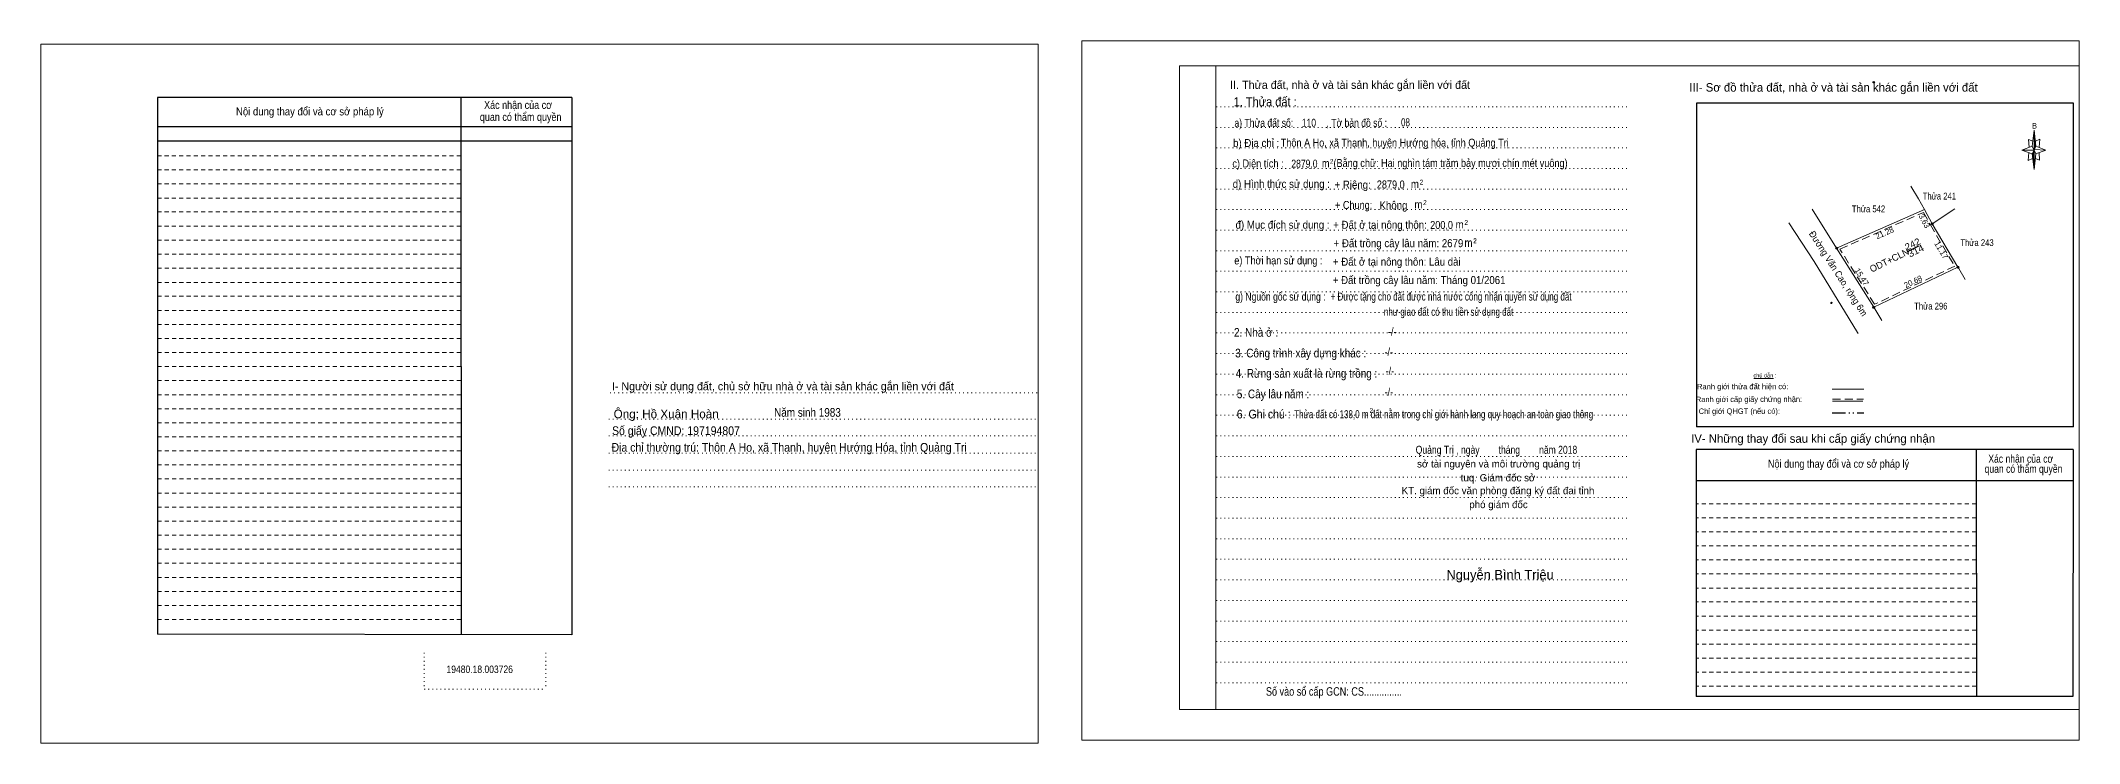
# Model space of a CAD drawing. Header units: metres. Extents: x 551255 to 552054, y 1839191 to 1839364.
# Drawn here: x 551601.7 to 552053.8, y 1839190.8 to 1839346.7 of the extents above; entities that cross this region are included whole.
import ezdxf
from ezdxf.enums import TextEntityAlignment as Align

# ---------------------------------------------------------------- set-up
doc = ezdxf.new("R2010")
doc.units = ezdxf.units.M
doc.header["$LTSCALE"] = 0.6
doc.header["$PDMODE"] = 32
doc.header["$PDSIZE"] = 0.3
for name, pattern in [('DASH_DOUBLE_DOT', [9.2, 5, -1.2, 0.3, -1.2, 0.3, -1.2]), ('DOTTED', [1.5, 0.3, -1.2]), ('MEDIUM_DASHED', [4.5, 3, -1.5]), ('SHORT_DASHED', [2.7, 1.5, -1.2])]:
    doc.linetypes.add(name, pattern=pattern)
for name, color, linetype, lineweight in [('1', 7, 'Continuous', 13), ('10', 7, 'Continuous', 13), ('2', 7, 'Continuous', 13), ('28', 7, 'Continuous', 25), ('55', 7, 'Continuous', 13), ('63', 7, 'Continuous', 13), ('8', 7, 'Continuous', 13)]:
    doc.layers.add(name, color=color, linetype=linetype, lineweight=lineweight)
doc.layers.add('18', color=7, linetype='Continuous')
doc.layers.add('62', color=7, linetype='Continuous')

msp = doc.modelspace()

# ---------------------------------------------------------------- hatches: boundary and pattern name
at = {"layer": '63'}
for points in [[(552021.42, 1839306.07, 1), (552020.92, 1839306.07, 1)], [(552000.21, 1839300.67, 1), (551999.71, 1839300.67, 1)], [(552027.1, 1839296.45, 1), (552026.6, 1839296.45, 1)], [(552008.43, 1839287.56, 1), (552007.93, 1839287.56, 1)]]:
    msp.add_hatch(color=256, dxfattribs=at).paths.add_polyline_path(points)
at = {"layer": '8'}
for points in [[(552043.76, 1839326.86), (552044.12, 1839323.34), (552043.76, 1839322.44)], [(552043.76, 1839322.44), (552043.76, 1839318.12), (552043.32, 1839321.64)]]:
    msp.add_hatch(color=256, dxfattribs=at).paths.add_polyline_path(points)

# ---------------------------------------------------------------- linework, layer by layer
at = {"layer": '1'}
for p, q in [((551854.2, 1839341.12), (552053.76, 1839341.12)), ((551854.2, 1839341.12), (551854.2, 1839198.26)), ((552053.76, 1839341.12), (552053.76, 1839197.08)), ((551854.2, 1839198.26), (552053.76, 1839198.26))]:
    msp.add_line(p, q, dxfattribs=at)
at = {"layer": '1', "linetype": 'DOTTED'}
for p, q in [((551862.3, 1839341.12), (551862.3, 1839198.26)), ((551862.3, 1839341.12), (551862.3, 1839198.26)), ((551862.38, 1839332.05), (551953.52, 1839332.05)), ((551862.38, 1839327.49), (551953.52, 1839327.49)), ((551862.38, 1839322.94), (551953.52, 1839322.94)), ((551862.38, 1839318.37), (551953.52, 1839318.37)), ((551862.38, 1839313.8), (551953.52, 1839313.8)), ((551862.38, 1839309.24), (551953.52, 1839309.24)), ((551862.38, 1839304.66), (551953.52, 1839304.66)), ((551862.38, 1839300.1), (551953.52, 1839300.1)), ((551862.38, 1839295.54), (551953.52, 1839295.54)), ((551862.38, 1839290.96), (551953.52, 1839290.96)), ((551862.38, 1839286.39), (551953.52, 1839286.39)), ((551862.38, 1839281.86), (551953.52, 1839281.86)), ((551862.38, 1839277.28), (551953.52, 1839277.28)), ((551862.38, 1839272.7), (551953.52, 1839272.7)), ((551727.94, 1839268.56), (551822.86, 1839268.56)), ((551862.38, 1839268.14), (551953.52, 1839268.14)), ((551727.62, 1839262.74), (551822.56, 1839262.74)), ((551862.38, 1839263.56), (551953.52, 1839263.56)), ((551727.62, 1839258.97), (551822.56, 1839258.97)), ((551862.38, 1839259), (551953.52, 1839259)), ((551727.62, 1839255.19), (551822.56, 1839255.19)), ((551727.62, 1839251.41), (551822.56, 1839251.41)), ((551862.38, 1839254.44), (551953.52, 1839254.44)), ((551727.62, 1839247.66), (551822.56, 1839247.66)), ((551862.38, 1839249.86), (551953.52, 1839249.86)), ((551862.38, 1839245.29), (551953.52, 1839245.29)), ((551862.38, 1839240.72), (551953.52, 1839240.72)), ((551862.38, 1839236.17), (551953.52, 1839236.17)), ((551862.38, 1839231.61), (551953.52, 1839231.61)), ((551862.38, 1839227.04), (551953.52, 1839227.04)), ((551862.38, 1839222.46), (551953.52, 1839222.46)), ((551862.38, 1839217.88), (551953.52, 1839217.88)), ((551686.72, 1839210.84), (551686.72, 1839202.75)), ((551713.66, 1839210.84), (551713.66, 1839202.75)), ((551862.38, 1839213.34), (551953.52, 1839213.34)), ((551862.38, 1839208.78), (551953.52, 1839208.78)), ((551686.72, 1839202.75), (551713.66, 1839202.75)), ((551862.38, 1839204.2), (551953.52, 1839204.2))]:
    msp.add_line(p, q, dxfattribs=at)
at = {"layer": '1'}
for points in [[(551832.54, 1839191.47), (552053.76, 1839191.47), (552053.76, 1839346.72), (551832.54, 1839346.72)], [(551601.67, 1839190.75), (551822.89, 1839190.75), (551822.89, 1839345.98), (551601.67, 1839345.98)], [(551601.67, 1839345.98), (551822.89, 1839345.98), (551822.89, 1839190.75), (551601.67, 1839190.75)], [(551601.67, 1839190.75), (551822.89, 1839190.75), (551822.89, 1839345.98), (551601.67, 1839345.98)], [(551862.3, 1839341.12), (552053.76, 1839341.12), (552053.76, 1839198.26), (551862.3, 1839198.26)], [(552019.43, 1839309.26), (552021.17, 1839306.07), (552026.85, 1839296.45), (552008.18, 1839287.56), (551999.96, 1839300.67)]]:
    msp.add_lwpolyline(points, close=True, dxfattribs=at)
at = {"layer": '1', "linetype": 'MEDIUM_DASHED'}
msp.add_lwpolyline([(552019.21, 1839308.61), (552020.74, 1839305.82), (552026.14, 1839296.67), (552008.36, 1839288.21), (552000.69, 1839300.45)], close=True, dxfattribs=at)
at = {"layer": '1'}
msp.add_point((551998.79, 1839288.5), dxfattribs=at)
at = {"layer": '10'}
for p, q in [((551995, 1839297.74), (551989.32, 1839306.29)), ((551994.52, 1839309.34), (551999.96, 1839300.67)), ((552008.18, 1839287.56), (552009.98, 1839284.59))]:
    msp.add_line(p, q, dxfattribs=at)
msp.add_lwpolyline([(551995, 1839297.74), (552002.76, 1839284.98), (552004.57, 1839281.97)], dxfattribs=at)
at = {"layer": '2', "lineweight": 25}
for p, q in [((551719.46, 1839334.09), (551627.54, 1839334.09)), ((551627.54, 1839334.09), (551627.54, 1839214.94)), ((551694.84, 1839334.09), (551694.88, 1839214.82)), ((551719.46, 1839327.58), (551627.65, 1839327.58)), ((551719.46, 1839324.44), (551627.65, 1839324.44)), ((552015.68, 1839299.92), (552018.16, 1839301.15))]:
    msp.add_line(p, q, dxfattribs=at)
at = {"layer": '2', "linetype": 'SHORT_DASHED'}
for p, q in [((551694.84, 1839321.16), (551627.52, 1839321.16)), ((551694.84, 1839318.04), (551627.52, 1839318.04)), ((551694.84, 1839318.04), (551627.54, 1839318.04)), ((551694.84, 1839314.92), (551627.54, 1839314.92)), ((551694.84, 1839311.8), (551627.54, 1839311.8)), ((551694.84, 1839308.7), (551627.54, 1839308.7)), ((551694.84, 1839305.56), (551627.54, 1839305.56)), ((551694.84, 1839302.44), (551627.54, 1839302.44)), ((551694.86, 1839299.34), (551627.54, 1839299.34)), ((551694.86, 1839296.2), (551627.54, 1839296.2)), ((551694.86, 1839293.06), (551627.54, 1839293.06)), ((551694.86, 1839289.98), (551627.54, 1839289.98)), ((551694.86, 1839286.84), (551627.54, 1839286.84)), ((551694.86, 1839283.74), (551627.54, 1839283.74)), ((551694.86, 1839280.62), (551627.54, 1839280.62)), ((551694.86, 1839277.5), (551627.54, 1839277.5)), ((551694.86, 1839274.38), (551627.54, 1839274.38)), ((551694.86, 1839271.26), (551627.54, 1839271.26)), ((551694.86, 1839268.14), (551627.54, 1839268.14)), ((551694.86, 1839265.02), (551627.54, 1839265.02)), ((551694.86, 1839261.9), (551627.54, 1839261.9)), ((551694.86, 1839258.78), (551627.54, 1839258.78)), ((551694.88, 1839255.66), (551627.54, 1839255.66)), ((551694.88, 1839252.55), (551627.54, 1839252.55)), ((551694.88, 1839249.43), (551627.54, 1839249.43)), ((551694.88, 1839246.31), (551627.54, 1839246.31)), ((551694.88, 1839243.19), (551627.54, 1839243.19)), ((551694.88, 1839240.08), (551627.54, 1839240.08)), ((552030.88, 1839240.82), (551968.81, 1839240.82)), ((551694.88, 1839236.96), (551627.54, 1839236.96)), ((551694.88, 1839233.83), (551627.54, 1839233.83)), ((552030.88, 1839237.7), (551968.81, 1839237.7)), ((552030.88, 1839234.58), (551968.81, 1839234.58)), ((551694.88, 1839230.71), (551627.54, 1839230.71)), ((552030.88, 1839231.48), (551968.81, 1839231.48)), ((551694.88, 1839227.58), (551627.54, 1839227.58)), ((551694.88, 1839224.48), (551627.54, 1839224.48)), ((552030.9, 1839228.34), (551968.81, 1839228.34)), ((552030.9, 1839225.22), (551968.81, 1839225.22)), ((551694.88, 1839221.36), (551627.54, 1839221.36)), ((552030.9, 1839222.12), (551968.81, 1839222.12)), ((551694.88, 1839218.24), (551627.54, 1839218.24)), ((552030.9, 1839219), (551968.81, 1839219)), ((552030.9, 1839215.86), (551968.81, 1839215.86)), ((552030.94, 1839212.76), (551968.81, 1839212.76)), ((552030.94, 1839209.62), (551968.81, 1839209.62)), ((552030.94, 1839206.53), (551968.81, 1839206.53)), ((552030.94, 1839203.4), (551968.81, 1839203.4))]:
    msp.add_line(p, q, dxfattribs=at)
at = {"layer": '2'}
for p, q in [((551999.96, 1839300.67), (552019.43, 1839309.26)), ((552026.17, 1839309.41), (552021.17, 1839306.07)), ((552021.17, 1839306.07), (552026.85, 1839296.45)), ((551999.96, 1839300.67), (552008.18, 1839287.56)), ((552008.18, 1839287.56), (552026.85, 1839296.45)), ((552026.85, 1839296.45), (552027.04, 1839296.13)), ((552028.46, 1839293.72), (552027.04, 1839296.13)), ((552004.57, 1839281.97), (552004.71, 1839281.74))]:
    msp.add_line(p, q, dxfattribs=at)
at = {"layer": '2', "lineweight": 25}
msp.add_lwpolyline([(551719.46, 1839334.09), (551719.42, 1839214.8), (551627.54, 1839214.94)], dxfattribs=at)
at = {"layer": '2'}
msp.add_lwpolyline([(552016.44, 1839314.46), (552018.14, 1839311.63), (552019.43, 1839309.26), (552021.17, 1839306.07)], dxfattribs=at)
at = {"layer": '28'}
for p, q in [((551968.9, 1839332.86), (551968.9, 1839261.01)), ((552052.46, 1839261.01), (551968.9, 1839261.01)), ((552030.88, 1839255.96), (552030.94, 1839201.1)), ((552052.39, 1839255.96), (552052.34, 1839201.1)), ((552052.39, 1839248.98), (551968.81, 1839248.98)), ((552052.34, 1839201.1), (551968.81, 1839201.1))]:
    msp.add_line(p, q, dxfattribs=at)
at = {"layer": '28', "linetype": 'SHORT_DASHED', "lineweight": 13}
msp.add_line((552030.88, 1839243.94), (551968.81, 1839243.94), dxfattribs=at)
at = {"layer": '28'}
for points in [[(552052.46, 1839261.01), (552052.46, 1839332.86), (551968.9, 1839332.86)], [(552052.39, 1839255.96), (551968.81, 1839255.96), (551968.81, 1839201.1)]]:
    msp.add_lwpolyline(points, dxfattribs=at)
msp.add_point((552008.2, 1839337.51), dxfattribs=at)
at = {"layer": '55'}
for p, q in [((551981.56, 1839271.72), (551985.92, 1839271.7)), ((551999, 1839269.38), (552006.01, 1839269.38)), ((551999.06, 1839266.71), (552005.8, 1839266.71)), ((551999.06, 1839266.71), (552005.8, 1839266.71))]:
    msp.add_line(p, q, dxfattribs=at)
at = {"layer": '55', "linetype": 'MEDIUM_DASHED'}
msp.add_line((551999.05, 1839267.16), (552005.95, 1839267.16), dxfattribs=at)
at = {"layer": '55', "linetype": 'DASH_DOUBLE_DOT', "lineweight": 25}
msp.add_line((551998.96, 1839264.12), (552005.98, 1839264.12), dxfattribs=at)
at = {"layer": '63'}
for centre in [(552021.17, 1839306.07), (551999.96, 1839300.67), (552026.85, 1839296.45), (552008.18, 1839287.56)]:
    msp.add_circle(centre, 0.25, dxfattribs=at)
at = {"layer": '8'}
for p, q in [((552043.32, 1839323.34), (552043.76, 1839326.86)), ((552043.32, 1839321.64), (552041.06, 1839322.44)), ((552044.12, 1839321.64), (552043.76, 1839318.12)), ((552044.94, 1839320.2), (552044.04, 1839320.56)), ((552044.12, 1839323.34), (552046.38, 1839322.44)), ((552044.84, 1839321.9), (552044.94, 1839320.2))]:
    msp.add_line(p, q, dxfattribs=at)
for points in [[(552043.5, 1839324.42), (552042.5, 1839324.78), (552042.68, 1839323.08)], [(552044.04, 1839324.42), (552045.02, 1839324.88), (552044.84, 1839323.08)], [(552043.76, 1839322.44), (552043.32, 1839323.34), (552041.06, 1839322.44)], [(552042.6, 1839321.9), (552042.42, 1839320.1), (552043.4, 1839320.56)], [(552043.76, 1839322.44), (552044.12, 1839321.64), (552046.38, 1839322.44)]]:
    msp.add_lwpolyline(points, dxfattribs=at)
for points in [[(552043.76, 1839326.86), (552044.12, 1839323.34), (552043.76, 1839322.44)], [(552043.76, 1839322.44), (552041.06, 1839322.44), (552043.32, 1839323.34), (552044.12, 1839321.64), (552046.38, 1839322.44), (552043.76, 1839322.54)], [(552043.76, 1839322.44), (552043.76, 1839318.12), (552043.32, 1839321.64)]]:
    msp.add_lwpolyline(points, close=True, dxfattribs=at)

# ---------------------------------------------------------------- texts
at = {"layer": '18'}
for s, height, p in [('II. Thửa đất, nhà ở và tài sản khác gắn liền với đất', 1.777, (551892.05, 1839336.04)), ('sở tài nguyên và môi trường quảng trị', 1.615, (551925.01, 1839251.98)), ('KT. giám đốc văn phòng đăng ký đất đai tỉnh', 1.615, (551924.85, 1839246.04)), ('tuq. Giám đốc sở', 1.615, (551924.865, 1839248.89)), ('phó giám đốc', 1.615, (551924.965, 1839242.95)), ('Nguyễn Bình Triệu', 2.133, (551925.315, 1839227.11))]:
    msp.add_text(s, height=height, dxfattribs=at).set_placement(p, align=Align.CENTER)
for s, height, width, p in [('1. Thửa đất :', 2.025, 0.9, (551873.215, 1839332.16)), ('a) Thửa đất số:              , Tờ bản đồ số : ', 1.779, 0.8, (551883.585, 1839327.6)), ('110', 1.775, 0.8, (551882.92, 1839327.62)), ('08', 1.775, 0.75, (551904.345, 1839327.72)), ('b) Địa chỉ : ', 1.779, 0.9, (551871.52, 1839323.12)), ('Thôn A Ho, xã Thanh, huyện Hướng hóa, tỉnh Quảng Trị', 1.775, 0.85, (551901.96, 1839323.2)), ('c) Diện tích :                                                   ', 1.779, 0.85, (551885.945, 1839318.58)), ('2879,0', 1.775, 0.8, (551881.925, 1839318.54)), (' m', 1.779, 0.85, (551886.36, 1839318.62)), ('2', 1.078, 0.75, (551887.965, 1839319.39)), ('(Bằng chữ: Hai nghìn tám trăm bảy mươi chín mét vuông)', 1.775, 0.85, (551914.33, 1839318.68)), ('d) Hình thức sử dụng :', 1.779, 0.9, (551876.8, 1839314.05)), ('+ Riêng: ', 1.779, 0.9, (551892.915, 1839313.87)), ('2879,0', 1.775, 0.85, (551901.07, 1839313.92)), (' m', 1.779, 0.9, (551906.13, 1839314.02)), ('2', 1.078, 0.8, (551907.875, 1839314.78)), ('       + Chung:', 1.779, 0.85, (551890.875, 1839309.36)), ('Không', 1.779, 0.9, (551901.67, 1839309.3)), (' m', 1.779, 0.9, (551906.91, 1839309.48)), ('2', 1.078, 0.8, (551908.645, 1839310.24)), ('đ) Mục đích sử dụng :', 1.779, 0.9, (551877.075, 1839304.98)), ('+ Đất ở tại nông thôn: ', 1.78, 0.9, (551898.98, 1839304.96)), ('200,0', 1.775, 0.85, (551912.34, 1839304.93)), (' m', 1.779, 0.9, (551916.05, 1839305.04)), ('2', 1.078, 0.8, (551917.805, 1839305.81)), ('+ Đất trồng cây lâu năm: 2679', 1.78, 0.9, (551902.78, 1839300.88)), (' m', 1.779, 0.9, (551918.01, 1839301.01)), (' m', 1.779, 0.9, (551918.01, 1839300.95)), ('2', 1.078, 0.8, (551919.755, 1839301.78)), ('2', 1.078, 0.8, (551919.755, 1839301.72)), ('e) Thời hạn sử dụng :', 1.779, 0.85, (551876.14, 1839297.05)), ('g) Nguồn gốc sử dụng :', 1.779, 0.8, (551876.61, 1839289.02)), ('+ Được tặng cho đất được nhà nước công nhận quyền sử dụng đất ', 1.775, 0.75, (551914.695, 1839289.04)), ('như giao đất có thu tiền sử dụng đất', 1.775, 0.75, (551913.895, 1839285.66)), ('2. Nhà ở :', 1.941, 0.85, (551871.195, 1839281)), ('3. Công trình xây dựng khác :', 1.941, 0.85, (551881.105, 1839276.41)), ('4. Rừng sản xuất là rừng trồng :', 1.941, 0.85, (551882.385, 1839271.9)), ('5. Cây lâu năm :', 1.941, 0.85, (551874.975, 1839267.34)), ('6. Ghi chú :', 1.941, 0.9, (551872.9, 1839262.86)), ('Thửa đất có 138,0 m đất nằm trong chỉ giới hành lang quy hoạch an toàn giao thông', 1.77, 0.75, (551912.8, 1839262.92)), ('2', 1.08, 0.75, (551896.765, 1839264.1)), ('Quảng Trị , ngày        tháng        năm 2018', 1.777, 0.8, (551924.515, 1839255.02)), ('19480.18.003726', 1.665, 0.85, (551699.02, 1839206.34)), ('Số vào sổ cấp GCN: CS...............', 1.885, 0.8, (551888.46, 1839201.31))]:
    msp.add_text(s, height=height, dxfattribs=dict(at, width=width)).set_placement(p, align=Align.CENTER)
at = {"layer": '2'}
for s, height, width, p in [('Xác nhận của cơ', 1.758, 0.85, (551707.53, 1839331.58)), ('Xác nhận của cơ', 1.758, 0.85, (551707.53, 1839331.58)), ('Nội dung thay đổi và cơ sở pháp lý', 1.758, 0.9, (551661.35, 1839330.14)), ('Nội dung thay đổi và cơ sở pháp lý', 1.758, 0.9, (551661.35, 1839330.14)), (' quan có thẩm quyền', 1.758, 0.85, (551707.82, 1839328.92)), (' quan có thẩm quyền', 1.758, 0.85, (551707.82, 1839328.92)), ('Thửa 542', 1.5, 0.85, (552007.025, 1839308.64)), ('Thửa 241', 1.5, 0.85, (552022.745, 1839311.47)), ('Thửa 243', 1.5, 0.85, (552031.09, 1839301.14)), ('Thửa 296', 1.5, 0.85, (552020.845, 1839287.05))]:
    msp.add_text(s, height=height, dxfattribs=dict(at, width=width)).set_placement(p, align=Align.CENTER)
for s, rotation, width, p in [('Đường Văn Cao, rộng 6m', 302.799, 0.95, (551999.6878, 1839294.6363)), ('242', 26.275, 1.05, (552017.143, 1839300.8812)), ('314', 26.275, 1.1, (552017.858, 1839299.3937))]:
    msp.add_text(s, height=1.5, rotation=rotation, dxfattribs=dict(at, width=width)).set_placement(p, align=Align.CENTER)
msp.add_text('21.28', height=1.25, rotation=23.807, dxfattribs=at).set_placement((552010.8677, 1839303.4728), align=Align.CENTER)
msp.add_text('ODT+CLN ', height=1.5, rotation=26.275, dxfattribs=at).set_placement((552016.696, 1839299.6366), align=Align.RIGHT)
at = {"layer": '28'}
for s, height, p in [('III- Sơ đồ thửa đất, nhà ở và tài sản khác gắn liền với đất', 1.885, (551999.265, 1839335.42)), ('I- Người sử dụng đất, chủ sở hữu nhà ở và tài sản khác gắn liền với đất', 1.777, (551766.26, 1839269.12)), ('Ông: Hồ Xuân Hoàn', 1.935, (551740.375, 1839262.9)), ('IV- Những thay đổi sau khi cấp giấy chứng nhận', 1.885, (551994.74, 1839257.46))]:
    msp.add_text(s, height=height, dxfattribs=at).set_placement(p, align=Align.CENTER)
for s, height, width, p in [('-/-', 1.779, 0.85, (551901.415, 1839281.27)), ('-/-', 1.779, 0.85, (551900.625, 1839276.76)), ('-/-', 1.779, 0.85, (551900.885, 1839272.52)), ('-/-', 1.779, 0.85, (551900.655, 1839267.84)), ('Năm sinh 1983', 1.935, 0.85, (551771.71, 1839263.24)), ('Số giấy CMND: 197194807', 1.935, 0.9, (551742.54, 1839259.18)), ('Địa chỉ thường trú: Thôn A Ho, xã Thanh, huyện Hướng Hóa, tỉnh Quảng Trị', 1.935, 0.9, (551767.645, 1839255.48)), ('Nội dung thay đổi và cơ sở pháp lý', 1.779, 0.85, (552000.37, 1839251.92)), (' quan có thẩm quyền', 1.779, 0.8, (552041.13, 1839250.8)), ('Xác nhận của cơ', 1.779, 0.8, (552040.785, 1839253.03))]:
    msp.add_text(s, height=height, dxfattribs=dict(at, width=width)).set_placement(p, align=Align.CENTER)
at = {"layer": '55', "width": 0.9}
for s, height, p in [('Ranh giới thửa đất hiện có:', 1.218, (551979.1237, 1839269.3389)), ('Ranh giới cấp giấy chứng nhận:', 1.206, (551980.5137, 1839266.522)), ('Chỉ giới QHGT (nếu có):', 1.213, (551978.3787, 1839263.8775))]:
    msp.add_text(s, height=height, rotation=0.127, dxfattribs=at).set_placement(p, align=Align.CENTER)
at = {"layer": '55'}
msp.add_text('chú dẫn :', height=0.8971, rotation=359.976, dxfattribs=at).set_placement((551984.0498, 1839271.9588), align=Align.CENTER)
at = {"layer": '62', "width": 0.9}
for s, p in [('+ Đất ở tại nông thôn: Lâu dài', (551902.405, 1839296.78)), ('+ Đất trồng cây lâu năm: Tháng 01/2061', (551907.36, 1839292.7))]:
    msp.add_text(s, height=1.775, dxfattribs=at).set_placement(p, align=Align.CENTER)
at = {"layer": '63'}
for s, rotation, p in [('3.63', 298.61, (552018.8486, 1839306.3993)), ('11.17', 300.559, (552022.6295, 1839299.8978)), ('15.47', 302.088, (552005.0187, 1839293.972)), ('20.68', 25.462, (552017.1763, 1839292.6682))]:
    msp.add_text(s, height=1.25, rotation=rotation, dxfattribs=at).set_placement(p, align=Align.CENTER)
at = {"layer": '8', "width": 0.85}
msp.add_text('B', height=1.24, dxfattribs=at).set_placement((552043.845, 1839327.22), align=Align.CENTER)

doc.saveas('drawing.dxf')
